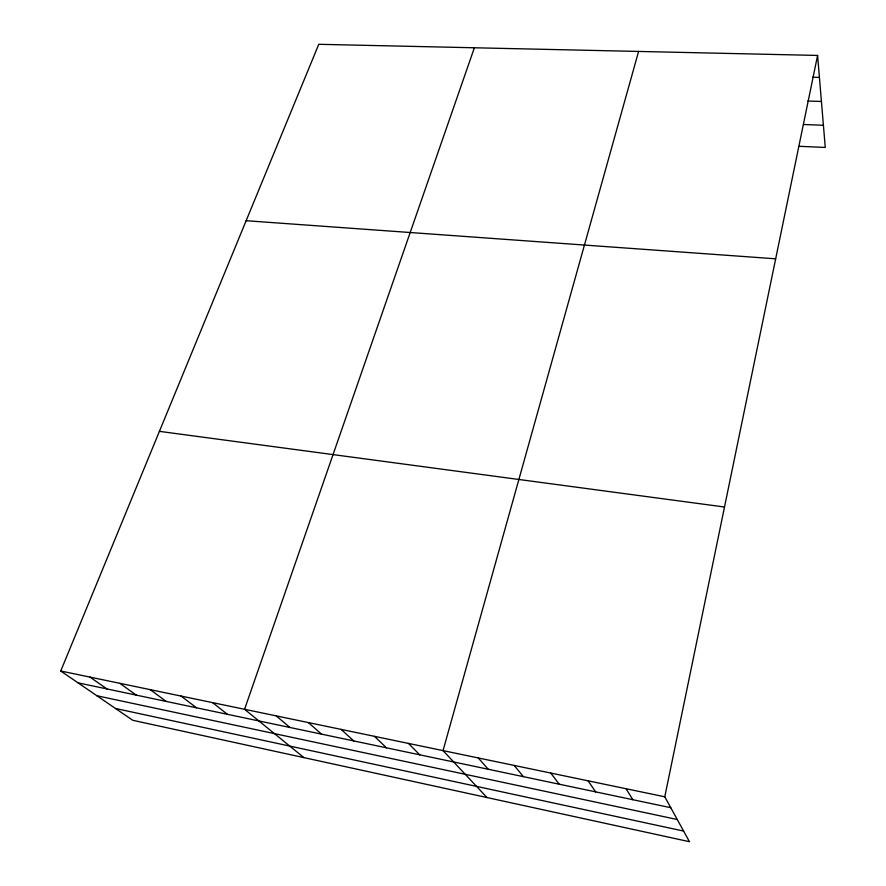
<?xml version="1.0" encoding="UTF-8"?>
<svg xmlns="http://www.w3.org/2000/svg" width="886" height="886" viewBox="0 0 886 886"><rect width="100%" height="100%" fill="white"/><g stroke="black" fill="none" stroke-linecap="round" stroke-linejoin="round"><path stroke-width="1.33" d="M664.777 796.791L817.59 55.43L318.772 44.3L60.735 671.012L132.745 720.285L689.452 841.7L664.777 796.791L60.735 671.012M638.596 51.432L443.044 750.619L487.001 797.544M474.375 47.766L244.569 709.287L303.92 757.619M812.517 77.215L819.428 77.414M807.888 101.026L821.433 101.48M803.513 124.505L823.415 125.28M799.349 146.301L825.265 147.453L817.59 55.43M246.131 220.714L775.671 258.812M159.414 431.349L724.504 507.013M78.046 682.851L670.78 807.7M96.917 695.765L677.269 819.517M115.501 708.479L683.604 831.068M90.051 677.114L106.907 688.931M119.876 683.327L136.267 695.111M150.232 689.64L166.136 701.402M181.121 696.075L196.515 707.803M212.562 702.62L227.425 714.315M276.188 715.866L289.943 727.484M308.372 722.577L321.552 734.14M341.132 729.388L353.713 740.917M374.49 736.344L386.451 747.817M408.446 743.409L419.765 754.828M478.274 757.951L488.219 769.247M514.179 765.426L523.393 776.657M550.76 773.046L559.21 784.21M588.038 780.81L595.702 791.896M626.037 788.717L632.881 799.726"/></g></svg>
